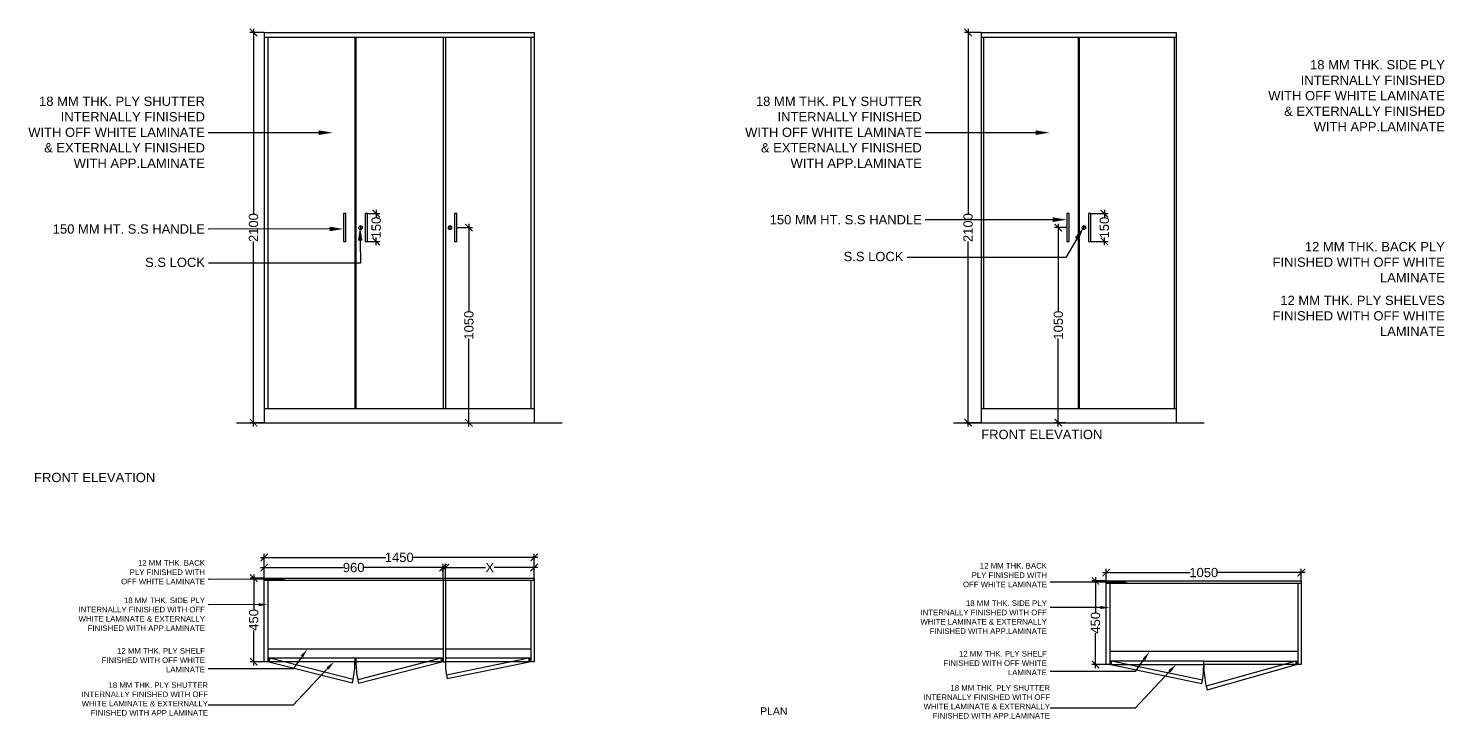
# Model space of a CAD drawing. Header units: millimetres. Extents: x -661525 to 498941, y 282148 to 1359693.
# Drawn here: x -342806 to -335185, y 282148 to 285863 of the extents above; entities that cross this region are included whole.
import ezdxf
from ezdxf import colors
from ezdxf.entities.mleader import LeaderData, LeaderLine
from ezdxf.math import Vec2, Vec3

# ---------------------------------------------------------------- set-up
doc = ezdxf.new("R2010")
doc.units = ezdxf.units.MM
doc.header["$LTSCALE"] = 2.5
doc.header["$PDMODE"] = 35
doc.header["$PDSIZE"] = 15
doc.layers.get('0').update_dxf_attribs({"linetype": 'CONTINUOUS'})
doc.layers.get('DEFPOINTS').update_dxf_attribs({"linetype": 'CONTINUOUS'})
for name, color, linetype, lineweight in [('DIM', 47, 'CONTINUOUS', 18), ('furn', 26, 'CONTINUOUS', 18), ('TEXT', 7, 'CONTINUOUS', 9)]:
    doc.layers.add(name, color=color, linetype=linetype, lineweight=lineweight)
doc.layers.add('DOOR TYPE', color=7, linetype='CONTINUOUS')
doc.layers.add('I-FURN', color=14, linetype='CONTINUOUS')
doc.styles.add('ARIAL', font='arial.ttf')
doc.styles.add('COMPLEX', font='complex.shx', dxfattribs={"width": 0.8})
doc.styles.add('SIMPLEX', font='verdana.ttf', dxfattribs={"height": 200})
doc.styles.get("Standard").update_dxf_attribs({"font": 'txt.shx', "height": 1})
doc.dimstyles.new('TICK100', dxfattribs={"dimtxt": 250, "dimasz": 200, "dimexe": 150, "dimexo": 10, "dimgap": 50, "dimtad": 0, "dimdec": 0, "dimrnd": 5, "dimzin": 1, "dimdsep": 46, "dimtxsty": 'COMPLEX', "dimblk1": 'ARCHTICK', "dimblk2": 'ARCHTICK', "dimsah": 1, "dimcen": 0.09375, "dimdle": 150, "dimclrd": 11, "dimclre": 11, "dimclrt": 7, "dimadec": 0, "dimazin": 0, "dimtfac": 1, "dimtdec": 0, "dimtofl": 0, "dimtmove": 0, "dimatfit": 3, "dimldrblk": 'OPEN90', "dimfxl": 1, "dimtolj": 1, "dimtzin": 1, "dimarcsym": 0})

# ---------------------------------------------------------------- blocks, each defined once
blk = doc.blocks.new('_ARCHTICK')
at = {"color": 0, "linetype": 'ByBlock', "const_width": 0.15}
blk.add_lwpolyline([(-0.5, -0.5), (0.5, 0.5)], dxfattribs=at)
blk = doc.blocks.new('*D123')
at = {"layer": 'DEFPOINTS', "color": 0, "transparency": 16777216}
for p in [(-341594.3, 285840.4), (-341536.6, 285840.4), (-341536.6, 283740.4)]:
    blk.add_point(p, dxfattribs=at)
at = {"layer": 'DIM', "color": 8, "lineweight": -2, "transparency": 16777216}
for p, q in [((-341536.6, 285840.4), (-341614.3, 285840.4)), ((-341594.3, 285860.4), (-341594.3, 284865.3)), ((-341594.3, 283720.4), (-341594.3, 284715.5)), ((-341536.6, 283740.4), (-341614.3, 283740.4))]:
    blk.add_line(p, q, dxfattribs=at)
at = {"layer": 'DIM', "color": 8, "lineweight": -2, "transparency": 16777216, "xscale": 40, "yscale": 40, "zscale": 40}
for p, rotation in [((-341594.3, 285840.4), 90), ((-341594.3, 283740.4), 270)]:
    blk.add_blockref('_ARCHTICK', p, dxfattribs=dict(at, rotation=rotation))
at = {"layer": 'DIM', "color": 1, "transparency": 16777216, "insert": (-341594.3, 284790.4), "char_height": 50, "attachment_point": 5, "rotation": 90, "style": 'ARIAL'}
blk.add_mtext('\\A1;2100', dxfattribs=at)
blk = doc.blocks.new('*D124')
at = {"layer": 'DEFPOINTS', "color": 0, "transparency": 16777216}
for p in [(-340981.5, 284865.4), (-340934.3, 284865.4), (-340981.5, 284715.4)]:
    blk.add_point(p, dxfattribs=at)
at = {"layer": 'DIM', "color": 8, "lineweight": -2, "transparency": 16777216}
for p, q in [((-340934.3, 284885.4), (-340934.3, 284843.1)), ((-340981.5, 284865.4), (-340914.3, 284865.4)), ((-340934.3, 284695.4), (-340934.3, 284737.7)), ((-340981.5, 284715.4), (-340914.3, 284715.4))]:
    blk.add_line(p, q, dxfattribs=at)
at = {"layer": 'DIM', "color": 8, "lineweight": -2, "transparency": 16777216, "xscale": 40, "yscale": 40, "zscale": 40}
for p, rotation in [((-340934.3, 284865.4), 90), ((-340934.3, 284715.4), 270)]:
    blk.add_blockref('_ARCHTICK', p, dxfattribs=dict(at, rotation=rotation))
at = {"layer": 'DIM', "color": 1, "transparency": 16777216, "insert": (-340934.3, 284790.4), "char_height": 50, "attachment_point": 5, "rotation": 90, "style": 'ARIAL'}
blk.add_mtext('\\A1;150', dxfattribs=at)
blk = doc.blocks.new('*D125')
at = {"layer": 'DEFPOINTS', "color": 0, "transparency": 16777216}
for p in [(-341536.6, 282904.6), (-340574.3, 282961.2), (-340574.3, 282892.6)]:
    blk.add_point(p, dxfattribs=at)
at = {"layer": 'DIM', "color": 8, "lineweight": -2, "transparency": 16777216}
for p, q in [((-341536.6, 282904.6), (-341536.6, 282981.2)), ((-340574.3, 282892.6), (-340574.3, 282981.2)), ((-341556.6, 282961.2), (-341110.6, 282961.2)), ((-340554.3, 282961.2), (-341000.4, 282961.2))]:
    blk.add_line(p, q, dxfattribs=at)
at = {"layer": 'DIM', "color": 8, "lineweight": -2, "transparency": 16777216, "xscale": 40, "yscale": 40, "zscale": 40, "rotation": 180}
blk.add_blockref('_ARCHTICK', (-341536.6, 282961.2), dxfattribs=at)
at = {"layer": 'DIM', "color": 8, "lineweight": -2, "transparency": 16777216, "xscale": 40, "yscale": 40, "zscale": 40}
blk.add_blockref('_ARCHTICK', (-340574.3, 282961.2), dxfattribs=at)
at = {"layer": 'DIM', "color": 1, "transparency": 16777216, "insert": (-341055.5, 282961.2), "char_height": 50, "attachment_point": 5, "style": 'ARIAL'}
blk.add_mtext('\\A1;960', dxfattribs=at)
blk = doc.blocks.new('*D126')
at = {"layer": 'DEFPOINTS', "color": 0, "transparency": 16777216}
for p in [(-340084.2, 282961.2), (-340562.3, 282892.6), (-340084.2, 282892.6)]:
    blk.add_point(p, dxfattribs=at)
at = {"layer": 'DIM', "color": 8, "lineweight": -2, "transparency": 16777216}
for p, q in [((-340562.3, 282892.6), (-340562.3, 282981.2)), ((-340084.2, 282892.6), (-340084.2, 282981.2)), ((-340582.3, 282961.2), (-340346.2, 282961.2)), ((-340064.2, 282961.2), (-340300.4, 282961.2))]:
    blk.add_line(p, q, dxfattribs=at)
at = {"layer": 'DIM', "color": 8, "lineweight": -2, "transparency": 16777216, "xscale": 40, "yscale": 40, "zscale": 40, "rotation": 180}
blk.add_blockref('_ARCHTICK', (-340562.3, 282961.2), dxfattribs=at)
at = {"layer": 'DIM', "color": 8, "lineweight": -2, "transparency": 16777216, "xscale": 40, "yscale": 40, "zscale": 40}
blk.add_blockref('_ARCHTICK', (-340084.2, 282961.2), dxfattribs=at)
at = {"layer": 'DIM', "color": 1, "transparency": 16777216, "insert": (-340323.3, 282961.2), "char_height": 50, "attachment_point": 5, "style": 'ARIAL'}
blk.add_mtext('\\A1;X', dxfattribs=at)
blk = doc.blocks.new('*D127')
at = {"layer": 'DEFPOINTS', "color": 0, "transparency": 16777216}
for p in [(-340084.2, 283015.8), (-341536.6, 282904.6), (-340084.2, 282904.6)]:
    blk.add_point(p, dxfattribs=at)
at = {"layer": 'DIM', "color": 8, "lineweight": -2, "transparency": 16777216}
for p, q in [((-341556.6, 283015.8), (-340882.5, 283015.8)), ((-341536.6, 282904.6), (-341536.6, 283035.8)), ((-340064.2, 283015.8), (-340738.3, 283015.8)), ((-340084.2, 282904.6), (-340084.2, 283035.8))]:
    blk.add_line(p, q, dxfattribs=at)
at = {"layer": 'DIM', "color": 8, "lineweight": -2, "transparency": 16777216, "xscale": 40, "yscale": 40, "zscale": 40, "rotation": 180}
blk.add_blockref('_ARCHTICK', (-341536.6, 283015.8), dxfattribs=at)
at = {"layer": 'DIM', "color": 8, "lineweight": -2, "transparency": 16777216, "xscale": 40, "yscale": 40, "zscale": 40}
blk.add_blockref('_ARCHTICK', (-340084.2, 283015.8), dxfattribs=at)
at = {"layer": 'DIM', "color": 1, "transparency": 16777216, "insert": (-340810.4, 283015.8), "char_height": 50, "attachment_point": 5, "style": 'ARIAL'}
blk.add_mtext('\\A1;1450', dxfattribs=at)
blk = doc.blocks.new('*D128')
at = {"layer": 'DEFPOINTS', "color": 0, "transparency": 16777216}
for p in [(-341536.6, 282904.6), (-341593.3, 282454.6), (-341536.6, 282454.6)]:
    blk.add_point(p, dxfattribs=at)
at = {"layer": 'DIM', "color": 8, "lineweight": -2, "transparency": 16777216}
for p, q in [((-341536.6, 282904.6), (-341613.3, 282904.6)), ((-341593.3, 282924.6), (-341593.3, 282735.7)), ((-341593.3, 282434.6), (-341593.3, 282623.5)), ((-341536.6, 282454.6), (-341613.3, 282454.6))]:
    blk.add_line(p, q, dxfattribs=at)
at = {"layer": 'DIM', "color": 8, "lineweight": -2, "transparency": 16777216, "xscale": 40, "yscale": 40, "zscale": 40}
for p, rotation in [((-341593.3, 282904.6), 90), ((-341593.3, 282454.6), 270)]:
    blk.add_blockref('_ARCHTICK', p, dxfattribs=dict(at, rotation=rotation))
at = {"layer": 'DIM', "color": 1, "transparency": 16777216, "insert": (-341593.3, 282679.6), "char_height": 50, "attachment_point": 5, "rotation": 90, "style": 'ARIAL'}
blk.add_mtext('\\A1;450', dxfattribs=at)
blk = doc.blocks.new('*D129')
at = {"layer": 'DEFPOINTS', "color": 0, "transparency": 16777216}
for p in [(-337063.9, 282889.1), (-337006.4, 282889.1), (-337006.4, 282439.1)]:
    blk.add_point(p, dxfattribs=at)
at = {"layer": 'DIM', "color": 8, "lineweight": -2, "transparency": 16777216}
for p, q in [((-337063.9, 282909.1), (-337063.9, 282720.2)), ((-337006.4, 282889.1), (-337083.9, 282889.1)), ((-337063.9, 282419.1), (-337063.9, 282608.1)), ((-337006.4, 282439.1), (-337083.9, 282439.1))]:
    blk.add_line(p, q, dxfattribs=at)
at = {"layer": 'DIM', "color": 8, "lineweight": -2, "transparency": 16777216, "xscale": 40, "yscale": 40, "zscale": 40}
for p, rotation in [((-337063.9, 282889.1), 90), ((-337063.9, 282439.1), 270)]:
    blk.add_blockref('_ARCHTICK', p, dxfattribs=dict(at, rotation=rotation))
at = {"layer": 'DIM', "color": 1, "transparency": 16777216, "insert": (-337063.9, 282664.1), "char_height": 50, "attachment_point": 5, "rotation": 90, "style": 'ARIAL'}
blk.add_mtext('\\A1;450', dxfattribs=at)
blk = doc.blocks.new('*D130')
at = {"layer": 'DEFPOINTS', "color": 0, "transparency": 16777216}
for p in [(-335956.6, 282934.2), (-337006.4, 282889.1), (-335956.6, 282889.1)]:
    blk.add_point(p, dxfattribs=at)
at = {"layer": 'DIM', "color": 8, "lineweight": -2, "transparency": 16777216}
for p, q in [((-337026.4, 282934.2), (-336553.7, 282934.2)), ((-337006.4, 282889.1), (-337006.4, 282954.2)), ((-335936.6, 282934.2), (-336409.4, 282934.2)), ((-335956.6, 282889.1), (-335956.6, 282954.2))]:
    blk.add_line(p, q, dxfattribs=at)
at = {"layer": 'DIM', "color": 8, "lineweight": -2, "transparency": 16777216, "xscale": 40, "yscale": 40, "zscale": 40, "rotation": 180}
blk.add_blockref('_ARCHTICK', (-337006.4, 282934.2), dxfattribs=at)
at = {"layer": 'DIM', "color": 8, "lineweight": -2, "transparency": 16777216, "xscale": 40, "yscale": 40, "zscale": 40}
blk.add_blockref('_ARCHTICK', (-335956.6, 282934.2), dxfattribs=at)
at = {"layer": 'DIM', "color": 1, "transparency": 16777216, "insert": (-336481.5, 282934.2), "char_height": 50, "attachment_point": 5, "style": 'ARIAL'}
blk.add_mtext('\\A1;1050', dxfattribs=at)
blk = doc.blocks.new('*D131')
at = {"layer": 'DEFPOINTS', "color": 0, "transparency": 16777216}
for p in [(-337678.9, 285840.4), (-337749.6, 283740.4), (-337678.9, 283740.4)]:
    blk.add_point(p, dxfattribs=at)
at = {"layer": 'DIM', "color": 8, "lineweight": -2, "transparency": 16777216}
for p, q in [((-337678.9, 285840.4), (-337769.6, 285840.4)), ((-337749.6, 285860.4), (-337749.6, 284865.3)), ((-337749.6, 283720.4), (-337749.6, 284715.5)), ((-337678.9, 283740.4), (-337769.6, 283740.4))]:
    blk.add_line(p, q, dxfattribs=at)
at = {"layer": 'DIM', "color": 8, "lineweight": -2, "transparency": 16777216, "xscale": 40, "yscale": 40, "zscale": 40}
for p, rotation in [((-337749.6, 285840.4), 90), ((-337749.6, 283740.4), 270)]:
    blk.add_blockref('_ARCHTICK', p, dxfattribs=dict(at, rotation=rotation))
at = {"layer": 'DIM', "color": 1, "transparency": 16777216, "insert": (-337749.6, 284790.4), "char_height": 50, "attachment_point": 5, "rotation": 90, "style": 'ARIAL'}
blk.add_mtext('\\A1;2100', dxfattribs=at)
blk = doc.blocks.new('*D132')
at = {"layer": 'DEFPOINTS', "color": 0, "transparency": 16777216}
for p in [(-337264, 284790.4), (-337218.5, 284790.4), (-337225.4, 283740.4)]:
    blk.add_point(p, dxfattribs=at)
at = {"layer": 'DIM', "color": 8, "lineweight": -2, "transparency": 16777216}
for p, q in [((-337264, 284810.4), (-337264, 284337.5)), ((-337218.5, 284790.4), (-337284, 284790.4)), ((-337264, 283720.4), (-337264, 284193.3)), ((-337225.4, 283740.4), (-337284, 283740.4))]:
    blk.add_line(p, q, dxfattribs=at)
at = {"layer": 'DIM', "color": 8, "lineweight": -2, "transparency": 16777216, "xscale": 40, "yscale": 40, "zscale": 40}
for p, rotation in [((-337264, 284790.4), 90), ((-337264, 283740.4), 270)]:
    blk.add_blockref('_ARCHTICK', p, dxfattribs=dict(at, rotation=rotation))
at = {"layer": 'DIM', "color": 1, "transparency": 16777216, "insert": (-337264, 284265.4), "char_height": 50, "attachment_point": 5, "rotation": 90, "style": 'ARIAL'}
blk.add_mtext('\\A1;1050', dxfattribs=at)
blk = doc.blocks.new('*D133')
at = {"layer": 'DEFPOINTS', "color": 0, "transparency": 16777216}
for p in [(-337089.5, 284865.4), (-337016.3, 284865.4), (-337089.5, 284715.4)]:
    blk.add_point(p, dxfattribs=at)
at = {"layer": 'DIM', "color": 8, "lineweight": -2, "transparency": 16777216}
for p, q in [((-337016.3, 284885.4), (-337016.3, 284843.1)), ((-337089.5, 284865.4), (-336996.3, 284865.4)), ((-337016.3, 284695.4), (-337016.3, 284737.7)), ((-337089.5, 284715.4), (-336996.3, 284715.4))]:
    blk.add_line(p, q, dxfattribs=at)
at = {"layer": 'DIM', "color": 8, "lineweight": -2, "transparency": 16777216, "xscale": 40, "yscale": 40, "zscale": 40}
for p, rotation in [((-337016.3, 284865.4), 90), ((-337016.3, 284715.4), 270)]:
    blk.add_blockref('_ARCHTICK', p, dxfattribs=dict(at, rotation=rotation))
at = {"layer": 'DIM', "color": 1, "transparency": 16777216, "insert": (-337016.3, 284790.4), "char_height": 50, "attachment_point": 5, "rotation": 90, "style": 'ARIAL'}
blk.add_mtext('\\A1;150', dxfattribs=at)
blk = doc.blocks.new('*D146')
at = {"layer": 'DEFPOINTS', "color": 0, "transparency": 16777216}
for p in [(-340500.3, 284790.4), (-340500.3, 283740.4), (-340435.5, 283740.4)]:
    blk.add_point(p, dxfattribs=at)
at = {"layer": 'DIM', "color": 8, "lineweight": -2, "transparency": 16777216}
for p, q in [((-340435.5, 284810.4), (-340435.5, 284337.5)), ((-340500.3, 284790.4), (-340415.5, 284790.4)), ((-340435.5, 283720.4), (-340435.5, 284193.3)), ((-340500.3, 283740.4), (-340415.5, 283740.4))]:
    blk.add_line(p, q, dxfattribs=at)
at = {"layer": 'DIM', "color": 8, "lineweight": -2, "transparency": 16777216, "xscale": 40, "yscale": 40, "zscale": 40}
for p, rotation in [((-340435.5, 284790.4), 90), ((-340435.5, 283740.4), 270)]:
    blk.add_blockref('_ARCHTICK', p, dxfattribs=dict(at, rotation=rotation))
at = {"layer": 'DIM', "color": 1, "transparency": 16777216, "insert": (-340435.5, 284265.4), "char_height": 50, "attachment_point": 5, "rotation": 90, "style": 'ARIAL'}
blk.add_mtext('\\A1;1050', dxfattribs=at)

msp = doc.modelspace()

# ---------------------------------------------------------------- linework, layer by layer
at = {"layer": 'DOOR TYPE'}
for p, q in [((-341686.6, 283740.4), (-339934.2, 283740.4)), ((-337828.9, 283740.4), (-336479.1, 283740.4))]:
    msp.add_line(p, q, dxfattribs=at)
at = {"layer": 'furn', "color": 8, "ltscale": 5}
for p, q in [((-341019.5, 284792), (-341019.5, 284784.4)), ((-341019.5, 284784.4), (-341017.5, 284784.4)), ((-341017.5, 284792), (-341017.5, 284784.4)), ((-340538.3, 284792), (-340538.3, 284784.4)), ((-340538.3, 284784.4), (-340536.3, 284784.4)), ((-340536.3, 284792), (-340536.3, 284784.4)), ((-337127.5, 284792), (-337127.5, 284784.4)), ((-337127.5, 284784.4), (-337125.5, 284784.4)), ((-337125.5, 284792), (-337125.5, 284784.4))]:
    msp.add_line(p, q, dxfattribs=at)
for centre, radius in [((-341018.5, 284790.4), 10.5), ((-341018.5, 284790.4), 9.5), ((-340537.3, 284790.4), 10.5), ((-340537.3, 284790.4), 9.5), ((-337126.5, 284790.4), 10.5), ((-337126.5, 284790.4), 9.5)]:
    msp.add_circle(centre, radius, dxfattribs=at)
for centre in [(-341018.5, 284794.4), (-340537.3, 284794.4), (-337126.5, 284794.4)]:
    msp.add_arc(centre, 2.58, 292.78871, 247.21129, dxfattribs=at)
at = {"layer": 'I-FURN'}
for p, q in [((-341536.6, 285840.4), (-341536.6, 283740.4)), ((-341536.6, 285840.4), (-340084.2, 285840.4)), ((-341536.6, 285815.4), (-340084.2, 285815.4)), ((-341517.6, 285815.4), (-341517.6, 283815.4)), ((-341048.5, 285815.4), (-341048.5, 283815.4)), ((-341043.5, 285815.4), (-341043.5, 283815.4)), ((-340574.3, 285815.4), (-340574.3, 283815.4)), ((-340562.3, 285815.4), (-340562.3, 283815.4)), ((-340103.2, 285815.4), (-340103.2, 283815.4)), ((-340084.2, 285840.4), (-340084.2, 283740.4)), ((-337678.9, 285840.4), (-336629.1, 285840.4)), ((-337678.9, 285840.4), (-337678.9, 283740.4)), ((-337678.9, 285815.4), (-336629.1, 285815.4)), ((-337666.9, 285815.4), (-337666.9, 283815.4)), ((-337156.5, 285815.4), (-337156.5, 283815.4)), ((-337151.5, 285815.4), (-337151.5, 283815.4)), ((-336641.1, 285815.4), (-336641.1, 283815.4)), ((-336629.1, 285840.4), (-336629.1, 283740.4)), ((-340084.2, 283815.4), (-341536.6, 283815.4)), ((-336629.1, 283815.4), (-337678.9, 283815.4)), ((-341536.6, 282454.6), (-341536.6, 282904.6)), ((-341536.6, 282904.6), (-340084.2, 282904.6)), ((-340084.2, 282904.6), (-340084.2, 282454.6)), ((-341536.6, 282892.6), (-340084.2, 282892.6)), ((-341517.6, 282892.6), (-341517.6, 282454.6)), ((-340574.3, 282892.6), (-340574.3, 282454.6)), ((-340562.3, 282892.6), (-340562.3, 282454.6)), ((-340103.2, 282892.6), (-340103.2, 282454.6)), ((-337006.4, 282439.1), (-337006.4, 282889.1)), ((-337006.4, 282889.1), (-335956.6, 282889.1)), ((-337006.4, 282877.1), (-335956.6, 282877.1)), ((-336987.4, 282877.1), (-336987.4, 282439.1)), ((-335975.6, 282877.1), (-335975.6, 282439.1)), ((-335956.6, 282889.1), (-335956.6, 282439.1)), ((-341517.6, 282454.6), (-341536.6, 282454.6)), ((-340574.3, 282473.6), (-341517.6, 282473.6)), ((-341511.6, 282473.6), (-341511.6, 282454.6)), ((-341048.5, 282454.6), (-341511.6, 282454.6)), ((-341048.5, 282473.6), (-341048.5, 282454.6)), ((-341043.5, 282473.6), (-341043.5, 282454.6)), ((-340580.3, 282454.6), (-341043.5, 282454.6)), ((-340580.3, 282473.6), (-340580.3, 282454.6)), ((-340574.3, 282454.6), (-340562.3, 282454.6)), ((-340103.2, 282473.6), (-340562.3, 282473.6)), ((-340109.2, 282454.6), (-340562.3, 282454.6)), ((-340109.2, 282473.6), (-340109.2, 282454.6)), ((-340084.2, 282454.6), (-340103.2, 282454.6)), ((-336987.4, 282439.1), (-337006.4, 282439.1)), ((-336981.4, 282458.1), (-336987.4, 282458.1)), ((-335981.6, 282458.1), (-335975.6, 282458.1)), ((-335956.6, 282439.1), (-335975.6, 282439.1))]:
    msp.add_line(p, q, dxfattribs=at)
at = {"layer": 'I-FURN', "color": 8}
for p, q in [((-341517.6, 282523.6), (-340574.3, 282523.6)), ((-340562.3, 282523.6), (-340103.2, 282523.6)), ((-341514.6, 282460.6), (-341514.6, 282473.6)), ((-340577.3, 282460.6), (-340577.3, 282473.6)), ((-340106.2, 282460.6), (-340106.2, 282473.6)), ((-336987.4, 282511.2), (-335975.6, 282511.2)), ((-336984.4, 282444.8), (-336984.4, 282457.8)), ((-335978.6, 282445.1), (-335978.6, 282458.1))]:
    msp.add_line(p, q, dxfattribs=at)
for points in [[(-341110.5, 284865.4), (-341110.5, 284715.4), (-341098.5, 284715.4), (-341098.5, 284865.4)], [(-340993.5, 284865.4), (-340993.5, 284715.4), (-340981.5, 284715.4), (-340981.5, 284865.4)], [(-340512.3, 284865.4), (-340512.3, 284715.4), (-340500.3, 284715.4), (-340500.3, 284865.4)], [(-337218.5, 284865.4), (-337218.5, 284715.4), (-337206.5, 284715.4), (-337206.5, 284865.4)], [(-337101.5, 284865.4), (-337101.5, 284715.4), (-337089.5, 284715.4), (-337089.5, 284865.4)], [(-341057.9, 282359.7), (-341507, 282473), (-341511.6, 282454.6), (-341062.6, 282341.3)], [(-340585.1, 282473), (-341033.6, 282357.6), (-341028.9, 282339.2), (-340580.3, 282454.6)], [(-340113, 282473.2), (-340556.9, 282382.3), (-340553.1, 282363.7), (-340109.2, 282454.6)], [(-336488.1, 282355.9), (-336977.6, 282457.7), (-336981.4, 282439.1), (-336492, 282337.3)], [(-335986.8, 282457.4), (-336468.1, 282322.3), (-336462.9, 282304), (-335981.6, 282439.1)]]:
    msp.add_lwpolyline(points, close=True, dxfattribs=at)
at = {"layer": 'I-FURN'}
for points in [[(-336481.5, 282458.1), (-336981.4, 282458.1), (-336981.4, 282439.1), (-336481.5, 282439.1)], [(-336481.5, 282458.1), (-335981.6, 282458.1), (-335981.6, 282439.1), (-336481.5, 282439.1)]]:
    msp.add_lwpolyline(points, close=True, dxfattribs=at)
at = {"layer": 'I-FURN', "color": 8}
for centre in [(-341514.6, 282457.6), (-340577.3, 282457.6), (-340106.2, 282457.6), (-336984.4, 282441.8), (-335978.6, 282442.1)]:
    msp.add_circle(centre, 3, dxfattribs=at)
for centre, radius, start, end in [((-341530.8, 282454.6), 482.3, 348.6535, 0), ((-340562, 282454.6), 481.4, 180, 191.622), ((-340075.8, 282454.6), 486.5, 180, 188.54972), ((-337008.8, 282439.1), 527.2, 350.92112, 0), ((-335968.2, 282439.1), 513.3, 180, 193.15566)]:
    msp.add_arc(centre, radius, start, end, dxfattribs=at)

# ---------------------------------------------------------------- texts
at = {"layer": 'TEXT', "attachment_point": 1, "style": 'SIMPLEX'}
for s, insert, char_height, width in [('\\pxqr,t6;{\\f@Arial Unicode MS|b0|i0|c0|p34;18 MM THK. SIDE PLY\\PINTERNALLY FINISHED WITH OFF WHITE LAMINATE & EXTERNALLY FINISHED WITH APP.LAMINATE}', (-336136.3, 285691.7), 50, 952.727), ('\\pxqr,t6;{\\f@Arial Unicode MS|b0|i0|c0|p34;18 MM THK. PLY SHUTTER\\PINTERNALLY FINISHED WITH OFF WHITE LAMINATE & EXTERNALLY FINISHED WITH APP.LAMINATE}', (-342808.6, 285495), 50, 952.727), ('\\pxqr,t6;{\\f@Arial Unicode MS|b0|i0|c0|p34;18 MM THK. PLY SHUTTER\\PINTERNALLY FINISHED WITH OFF WHITE LAMINATE & EXTERNALLY FINISHED WITH APP.LAMINATE}', (-338951.3, 285495), 50, 952.727), ('\\pxqr,t6;{\\f@Arial Unicode MS|b0|i0|c0|p34;150 MM HT. S.S HANDLE}', (-342808.6, 284808), 50, 952.727), ('\\pxqr,t6;{\\f@Arial Unicode MS|b0|i0|c0|p34;150 MM HT. S.S HANDLE}', (-338950.9, 284858), 50, 952.727), ('\\pxqr,t6;{\\f@Arial Unicode MS|b0|i0|c0|p34;S.S LOCK}', (-339050, 284659.9), 50, 952.727), ('\\pxqr,t6;{\\f@Arial Unicode MS|b0|i0|c0|p34;12 MM THK. BACK PLY\\PFINISHED WITH OFF WHITE LAMINATE}', (-336137, 284712.8), 50, 952.727), ('\\pxqr,t6;{\\f@Arial Unicode MS|b0|i0|c0|p34;S.S LOCK}', (-342808.6, 284628.5), 50, 952.727), ('\\pxqr,t6;{\\f@Arial Unicode MS|b0|i0|c0|p34;12 MM THK. PLY SHELVES\\PFINISHED WITH OFF WHITE LAMINATE }', (-336137, 284424.1), 50, 952.727), ('\\pxqc,t6;{\\f@Arial Unicode MS|b0|i0|c0|p34;FRONT ELEVATION}', (-337976.4, 283702.5), 50, 1247.162), ('\\pxqr,t6;{\\f@Arial Unicode MS|b0|i0|c0|p34;12 MM THK. BACK \\PPLY FINISHED WITH\\POFF WHITE LAMINATE}', (-343102.7, 283001.2), 30, 1247.162), ('\\pxqr,t6;{\\f@Arial Unicode MS|b0|i0|c0|p34;12 MM THK. BACK \\PPLY FINISHED WITH\\POFF WHITE LAMINATE}', (-338572.5, 282985.7), 30, 1247.162), ('\\pxqr,t6;{\\f@Arial Unicode MS|b0|i0|c0|p34;18 MM THK. SIDE PLY\\PINTERNALLY FINISHED WITH OFF WHITE LAMINATE & EXTERNALLY FINISHED WITH APP.LAMINATE}', (-342572.7, 282800), 30, 716.788), ('\\pxqr,t6;{\\f@Arial Unicode MS|b0|i0|c0|p34;18 MM THK. SIDE PLY\\PINTERNALLY FINISHED WITH OFF WHITE LAMINATE & EXTERNALLY FINISHED WITH APP.LAMINATE}', (-338042.5, 282784.6), 30, 716.788), ('\\pxqr,t6;{\\f@Arial Unicode MS|b0|i0|c0|p34;12 MM THK. PLY SHELF\\PFINISHED WITH OFF WHITE LAMINATE }', (-342572.7, 282528), 30, 716.788), ('\\pxqr,t6;{\\f@Arial Unicode MS|b0|i0|c0|p34;12 MM THK. PLY SHELF\\PFINISHED WITH OFF WHITE LAMINATE }', (-338042.5, 282512.5), 30, 716.788), ('\\pxqr,t6;{\\f@Arial Unicode MS|b0|i0|c0|p34;18 MM THK. PLY SHUTTER\\PINTERNALLY FINISHED WITH OFF WHITE LAMINATE & EXTERNALLY FINISHED WITH APP.LAMINATE}', (-342556, 282344.2), 30, 716.788), ('\\pxqr,t6;{\\f@Arial Unicode MS|b0|i0|c0|p34;18 MM THK. PLY SHUTTER\\PINTERNALLY FINISHED WITH OFF WHITE LAMINATE & EXTERNALLY FINISHED WITH APP.LAMINATE}', (-338025.8, 282328.7), 30, 716.788)]:
    msp.add_mtext(s, dxfattribs=dict(at, insert=insert, char_height=char_height, width=width))
at = {"layer": 'TEXT', "color": 1, "width": 1247.162, "attachment_point": 1, "style": 'SIMPLEX'}
for s, insert, char_height in [('\\pxqc,t6;{\\f@Arial Unicode MS|b0|i0|c0|p34;FRONT ELEVATION}', (-343072.8, 283470.9), 50), ('\\pxqc,t6;{\\f@Arial Unicode MS|b0|i0|c0|p34;PLAN}', (-339418.5, 282209), 40)]:
    msp.add_mtext(s, dxfattribs=dict(at, insert=insert, char_height=char_height))

# ---------------------------------------------------------------- dimensions: what is measured, and where the dimension line sits
at = {"layer": 'DIM'}
for base, p1, p2, picture, middle in [((-341594.3, 285840.4), (-341536.6, 283740.4), (-341536.6, 285840.4), '*D123', (-341594.3, 284790.4)), ((-337749.6, 283740.4), (-337678.9, 285840.4), (-337678.9, 283740.4), '*D131', (-337749.6, 284790.4)), ((-340934.3, 284865.4), (-340981.5, 284715.4), (-340981.5, 284865.4), '*D124', (-340934.3, 284790.4)), ((-337016.3, 284865.4), (-337089.5, 284715.4), (-337089.5, 284865.4), '*D133', (-337016.3, 284790.4)), ((-340435.5, 283740.4), (-340500.3, 284790.4), (-340500.3, 283740.4), '*D146', (-340435.5, 284265.4)), ((-337264, 284790.4), (-337225.4, 283740.4), (-337218.5, 284790.4), '*D132', (-337264, 284265.4)), ((-341593.3, 282454.6), (-341536.6, 282904.6), (-341536.6, 282454.6), '*D128', (-341593.3, 282679.6)), ((-337063.9, 282889.1), (-337006.4, 282439.1), (-337006.4, 282889.1), '*D129', (-337063.9, 282664.1))]:
    dim = msp.add_linear_dim(base=base, p1=p1, p2=p2, angle=90, dimstyle='TICK100', override={"dimtxt": 50, "dimasz": 40, "dimexe": 20, "dimexo": 0, "dimgap": 0, "dimrnd": 0, "dimtxsty": 'ARIAL', "dimdle": 20, "dimclrd": 8, "dimclre": 8, "dimclrt": 1}, dxfattribs=at)
    dim.commit()
    dim.dimension.update_dxf_attribs({"geometry": picture, "text_midpoint": middle})
for base, p1, p2, text, override, picture, middle in [((-340084.2, 283015.8), (-341536.6, 282904.6), (-340084.2, 282904.6), '1450', {"dimtxt": 50, "dimasz": 40, "dimexe": 20, "dimexo": 0, "dimgap": 0, "dimrnd": 0, "dimtxsty": 'ARIAL', "dimdle": 20, "dimclrd": 8, "dimclre": 8, "dimclrt": 1}, '*D127', (-340810.4, 283015.8)), ((-340574.3, 282961.2), (-341536.6, 282904.6), (-340574.3, 282892.6), '960', {"dimtxt": 50, "dimasz": 40, "dimexe": 20, "dimexo": 0, "dimgap": 0, "dimrnd": 0, "dimtxsty": 'ARIAL', "dimdle": 20, "dimclrd": 8, "dimclre": 8, "dimclrt": 1}, '*D125', (-341055.5, 282961.2)), ((-340084.2, 282961.2), (-340562.3, 282892.6), (-340084.2, 282892.6), 'X', {"dimtxt": 50, "dimasz": 40, "dimexe": 20, "dimexo": 0, "dimgap": 0, "dimrnd": 0, "dimtxsty": 'ARIAL', "dimdle": 20, "dimclrd": 8, "dimclre": 8, "dimclrt": 1, "dimtmove": 1}, '*D126', (-340323.3, 282961.2))]:
    dim = msp.add_linear_dim(base=base, p1=p1, p2=p2, text=text, dimstyle='TICK100', override=override, dxfattribs=at)
    dim.commit()
    dim.dimension.update_dxf_attribs({"geometry": picture, "text_midpoint": middle})
dim = msp.add_linear_dim(base=(-335956.6, 282934.2), p1=(-337006.4, 282889.1), p2=(-335956.6, 282889.1), dimstyle='TICK100', override={"dimtxt": 50, "dimasz": 40, "dimexe": 20, "dimexo": 0, "dimgap": 0, "dimrnd": 0, "dimtxsty": 'ARIAL', "dimdle": 20, "dimclrd": 8, "dimclre": 8, "dimclrt": 1}, dxfattribs=at)
dim.commit()
dim.dimension.update_dxf_attribs({"geometry": '*D130', "text_midpoint": (-336481.5, 282934.2)})

# ---------------------------------------------------------------- leaders
ml = msp.add_multileader_mtext('Standard', dxfattribs=at)
ml.set_content('', color=256)
ml.set_leader_properties()
ml.build(insert=Vec2(0, 0))
ml.multileader.update_dxf_attribs({"text_right_attachment_type": 6, "dogleg_length": 0.36, "arrow_head_size": 75})
ctx = ml.context
ctx.base_point, ctx.arrow_head_size, ctx.plane_origin = Vec3(-341841, 285303.2), 75, Vec3(-341168.2, 285301.2)
ctx.right_attachment, ctx.text_align_type = 6, 2
notes = []
notes.append((ctx, [(0, (1, 1, 0), (-341836.6, 285300.4), (-1, 0), 0.36, [(0, [(-341168.2, 285301.2)], 0, [])])]))
ctx.mtext.insert, ctx.mtext.alignment, ctx.mtext.flow_direction = Vec3(-341839, 285305.2), 3, 5
ml = msp.add_multileader_mtext('Standard', dxfattribs=at)
ml.set_content('', color=256)
ml.set_leader_properties()
ml.build(insert=Vec2(0, 0))
ml.multileader.update_dxf_attribs({"text_right_attachment_type": 6, "dogleg_length": 0.36, "arrow_head_size": 75})
ctx = ml.context
ctx.base_point, ctx.arrow_head_size, ctx.plane_origin = Vec3(-337983.3, 285303.2), 75, Vec3(-337310.5, 285301.2)
ctx.right_attachment, ctx.text_align_type = 6, 2
notes.append((ctx, [(0, (1, 1, 0), (-337978.9, 285300.4), (-1, 0), 0.36, [(0, [(-337310.5, 285301.2)], 0, [])])]))
ctx.mtext.insert, ctx.mtext.alignment, ctx.mtext.flow_direction = Vec3(-337981.3, 285305.2), 3, 5
ml = msp.add_multileader_mtext('Standard', dxfattribs=at)
ml.set_content('', color=256)
ml.set_leader_properties()
ml.build(insert=Vec2(0, 0))
ml.multileader.update_dxf_attribs({"text_right_attachment_type": 6, "dogleg_length": 0.36, "arrow_head_size": 75})
ctx = ml.context
ctx.base_point, ctx.arrow_head_size, ctx.plane_origin = Vec3(-337983.3, 284835.1), 75, Vec3(-337252.8, 284833.1)
ctx.right_attachment, ctx.text_align_type = 6, 2
notes.append((ctx, [(0, (1, 1, 0), (-337978.9, 284832.3), (-1, 0), 0.36, [(0, [(-337218.6, 284833.1)], 0, [])])]))
ctx.mtext.insert, ctx.mtext.alignment, ctx.mtext.flow_direction = Vec3(-337981.3, 284837.1), 3, 5
ml = msp.add_multileader_mtext('Standard', dxfattribs=at)
ml.set_content('', color=256)
ml.set_leader_properties()
ml.build(insert=Vec2(0, 0))
ml.multileader.update_dxf_attribs({"text_right_attachment_type": 6, "dogleg_length": 0.36, "arrow_head_size": 75})
ctx = ml.context
ctx.base_point, ctx.arrow_head_size, ctx.plane_origin = Vec3(-341841, 284785.1), 75, Vec3(-341110.5, 284783.1)
ctx.right_attachment, ctx.text_align_type = 6, 2
notes.append((ctx, [(0, (1, 1, 0), (-341836.6, 284782.3), (-1, 0), 0.36, [(0, [(-341110.5, 284783.1)], 0, [])])]))
ctx.mtext.insert, ctx.mtext.alignment, ctx.mtext.flow_direction = Vec3(-341839, 284787.1), 3, 5
ml = msp.add_multileader_mtext('Standard', dxfattribs=at)
ml.set_content('', color=256)
ml.set_leader_properties()
ml.build(insert=Vec2(0, 0))
ml.multileader.update_dxf_attribs({"text_right_attachment_type": 6, "dogleg_length": 0.36, "arrow_head_size": 75})
ctx = ml.context
ctx.base_point, ctx.arrow_head_size, ctx.plane_origin = Vec3(-341838.6, 284601.7), 75, Vec3(-341021.1, 284794.4)
ctx.right_attachment, ctx.text_align_type = 6, 2
notes.append((ctx, [(0, (1, 1, 0), (-341019.1, 284598.9), (-1, 0), 815.6, [(0, [(-341021.1, 284794.4)], 0, [])])]))
ctx.mtext.insert, ctx.mtext.alignment, ctx.mtext.flow_direction = Vec3(-341836.6, 284603.7), 3, 5
ml = msp.add_multileader_mtext('Standard', dxfattribs=at)
ml.set_content('', color=256)
ml.set_leader_properties()
ml.build(insert=Vec2(0, 0))
ml.multileader.update_dxf_attribs({"text_right_attachment_type": 6, "dogleg_length": 0.36, "arrow_head_size": 75})
ctx = ml.context
ctx.base_point, ctx.arrow_head_size, ctx.plane_origin = Vec3(-338080, 284633.1), 75, Vec3(-337163.4, 284794.4)
ctx.right_attachment, ctx.text_align_type = 6, 2
notes.append((ctx, [(0, (1, 1, 0), (-337223.7, 284630.3), (-1, 0), 852.2, [(0, [(-337126.7, 284794.4)], 0, [])])]))
ctx.mtext.insert, ctx.mtext.alignment, ctx.mtext.flow_direction = Vec3(-338078, 284635.1), 3, 5
ml = msp.add_multileader_mtext('Standard', dxfattribs=at)
ml.set_content('', color=256)
ml.set_leader_properties()
ml.build(insert=Vec2(0, 0))
ml.multileader.update_dxf_attribs({"text_right_attachment_type": 6, "dogleg_length": 0.36, "arrow_head_size": 50})
ctx = ml.context
ctx.base_point, ctx.arrow_head_size, ctx.plane_origin = Vec3(-341841, 282900.4), 50, Vec3(-341420.1, 282898.4)
ctx.right_attachment, ctx.text_align_type = 6, 2
notes.append((ctx, [(0, (1, 1, 0), (-341836.6, 282897.6), (-1, 0), 0.36, [(0, [(-341420.1, 282898.4)], 0, [])])]))
ctx.mtext.insert, ctx.mtext.alignment, ctx.mtext.flow_direction = Vec3(-341839, 282902.4), 3, 5
ml = msp.add_multileader_mtext('Standard', dxfattribs=at)
ml.set_content('', color=256)
ml.set_leader_properties()
ml.build(insert=Vec2(0, 0))
ml.multileader.update_dxf_attribs({"text_right_attachment_type": 6, "dogleg_length": 0.36, "arrow_head_size": 50})
ctx = ml.context
ctx.base_point, ctx.arrow_head_size, ctx.plane_origin = Vec3(-337310.8, 282884.9), 50, Vec3(-336889.9, 282882.9)
ctx.right_attachment, ctx.text_align_type = 6, 2
notes.append((ctx, [(0, (1, 1, 0), (-337306.4, 282882.1), (-1, 0), 0.36, [(0, [(-336889.9, 282882.9)], 0, [])])]))
ctx.mtext.insert, ctx.mtext.alignment, ctx.mtext.flow_direction = Vec3(-337308.8, 282886.9), 3, 5
ml = msp.add_multileader_mtext('Standard', dxfattribs=at)
ml.set_content('', color=256)
ml.set_leader_properties()
ml.build(insert=Vec2(0, 0))
ml.multileader.update_dxf_attribs({"text_right_attachment_type": 6, "dogleg_length": 0.36, "arrow_head_size": 50})
ctx = ml.context
ctx.base_point, ctx.arrow_head_size, ctx.plane_origin = Vec3(-341841, 282763.8), 50, Vec3(-341517.6, 282761.8)
ctx.right_attachment, ctx.text_align_type = 6, 2
notes.append((ctx, [(0, (1, 1, 0), (-341836.6, 282761), (-1, 0), 0.36, [(0, [(-341517.6, 282761.8)], 0, [])])]))
ctx.mtext.insert, ctx.mtext.alignment, ctx.mtext.flow_direction = Vec3(-341839, 282765.8), 3, 5
ml = msp.add_multileader_mtext('Standard', dxfattribs=at)
ml.set_content('', color=256)
ml.set_leader_properties()
ml.build(insert=Vec2(0, 0))
ml.multileader.update_dxf_attribs({"text_right_attachment_type": 6, "dogleg_length": 0.36, "arrow_head_size": 50})
ctx = ml.context
ctx.base_point, ctx.arrow_head_size, ctx.plane_origin = Vec3(-337310.8, 282748.3), 50, Vec3(-336987.4, 282746.3)
ctx.right_attachment, ctx.text_align_type = 6, 2
notes.append((ctx, [(0, (1, 1, 0), (-337306.4, 282745.5), (-1, 0), 0.36, [(0, [(-336987.4, 282746.3)], 0, [])])]))
ctx.mtext.insert, ctx.mtext.alignment, ctx.mtext.flow_direction = Vec3(-337308.8, 282750.3), 3, 5
ml = msp.add_multileader_mtext('Standard', dxfattribs=at)
ml.set_content('', color=256)
ml.set_leader_properties()
ml.build(insert=Vec2(0, 0))
ml.multileader.update_dxf_attribs({"text_right_attachment_type": 6, "dogleg_length": 0.36, "arrow_head_size": 50})
ctx = ml.context
ctx.base_point, ctx.arrow_head_size, ctx.plane_origin = Vec3(-341840.6, 282419.9), 50, Vec3(-341381.4, 282523.6)
ctx.right_attachment, ctx.text_align_type = 6, 2
notes.append((ctx, [(0, (1, 1, 0), (-341381.4, 282417.1), (-1, 0), 455.2, [(0, [(-341304.2, 282523.6)], 0, [])])]))
ctx.mtext.insert, ctx.mtext.alignment, ctx.mtext.flow_direction = Vec3(-341838.6, 282421.9), 3, 5
ml = msp.add_multileader_mtext('Standard', dxfattribs=at)
ml.set_content('', color=256)
ml.set_leader_properties()
ml.build(insert=Vec2(0, 0))
ml.multileader.update_dxf_attribs({"text_right_attachment_type": 6, "dogleg_length": 0.36, "arrow_head_size": 50})
ctx = ml.context
ctx.base_point, ctx.arrow_head_size, ctx.plane_origin = Vec3(-341840.6, 282223.7), 50, Vec3(-341381.4, 282473.6)
ctx.right_attachment, ctx.text_align_type = 6, 2
notes.append((ctx, [(0, (1, 1, 0), (-341381.4, 282220.9), (-1, 0), 455.2, [(0, [(-341161.5, 282454.6)], 0, [])])]))
ctx.mtext.insert, ctx.mtext.alignment, ctx.mtext.flow_direction = Vec3(-341838.6, 282225.7), 3, 5
ml = msp.add_multileader_mtext('Standard', dxfattribs=at)
ml.set_content('', color=256)
ml.set_leader_properties()
ml.build(insert=Vec2(0, 0))
ml.multileader.update_dxf_attribs({"text_right_attachment_type": 6, "dogleg_length": 0.36, "arrow_head_size": 50})
ctx = ml.context
ctx.base_point, ctx.arrow_head_size, ctx.plane_origin = Vec3(-337310.4, 282404.5), 50, Vec3(-336851.2, 282508.2)
ctx.right_attachment, ctx.text_align_type = 6, 2
notes.append((ctx, [(0, (1, 1, 0), (-336851.2, 282401.7), (-1, 0), 455.2, [(0, [(-336774, 282508.2)], 0, [])])]))
ctx.mtext.insert, ctx.mtext.alignment, ctx.mtext.flow_direction = Vec3(-337308.4, 282406.5), 3, 5
ml = msp.add_multileader_mtext('Standard', dxfattribs=at)
ml.set_content('', color=256)
ml.set_leader_properties()
ml.build(insert=Vec2(0, 0))
ml.multileader.update_dxf_attribs({"text_right_attachment_type": 6, "dogleg_length": 0.36, "arrow_head_size": 50})
ctx = ml.context
ctx.base_point, ctx.arrow_head_size, ctx.plane_origin = Vec3(-337310.4, 282208.3), 50, Vec3(-336851.2, 282458.2)
ctx.right_attachment, ctx.text_align_type = 6, 2
notes.append((ctx, [(0, (1, 1, 0), (-336851.2, 282205.5), (-1, 0), 455.2, [(0, [(-336631.3, 282439.2)], 0, [])])]))
ctx.mtext.insert, ctx.mtext.alignment, ctx.mtext.flow_direction = Vec3(-337308.4, 282210.3), 3, 5
for ctx, leaders in notes:
    for number, flags, end, landing, length, lines in leaders:
        leader = LeaderData()
        leader.index, (leader.has_last_leader_line, leader.has_dogleg_vector, leader.attachment_direction) = number, flags
        leader.last_leader_point, leader.dogleg_vector, leader.dogleg_length = Vec3(end), Vec3(landing), length
        for number, points, colour, breaks in lines:
            line = LeaderLine()
            line.index, line.vertices, line.color, line.breaks = number, Vec3.list(points), colors.encode_raw_color(colour), breaks
            leader.lines.append(line)
        ctx.leaders.append(leader)

doc.saveas('drawing.dxf')
